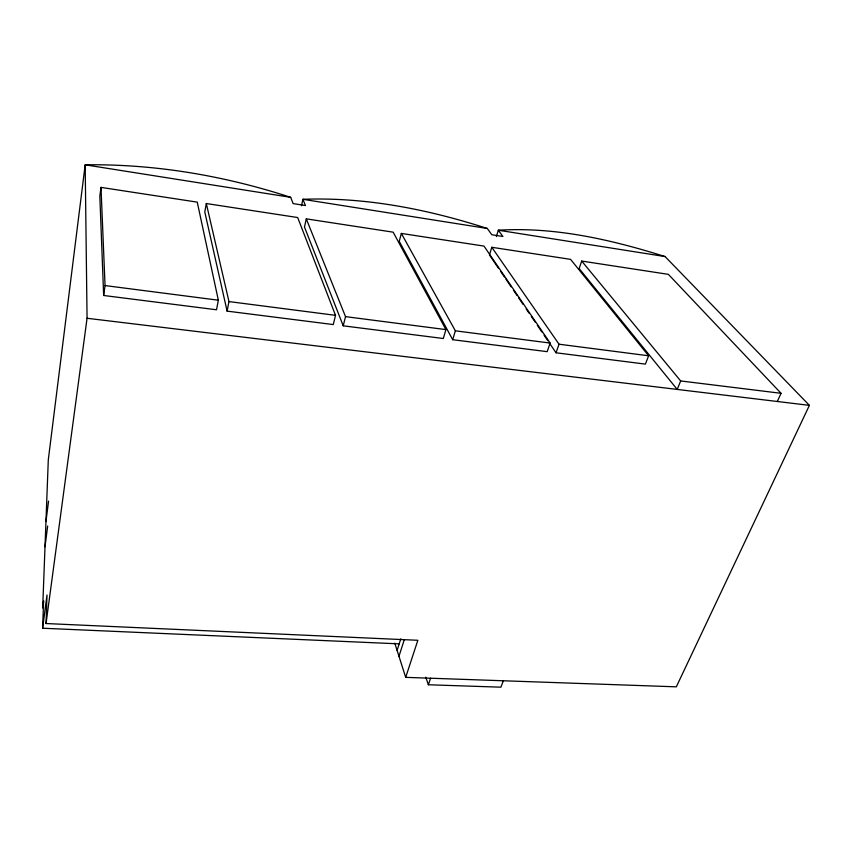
<?xml version="1.0" encoding="UTF-8"?>
<svg xmlns="http://www.w3.org/2000/svg" width="852" height="852" viewBox="0 0 852 852"><rect width="100%" height="100%" fill="white"/><g stroke="black" fill="none" stroke-linecap="round" stroke-linejoin="round"><path stroke-width="1.28" d="M496.386 236.579L498.324 230.221C555.046 226.696 611.31 239.668 665.082 256.569L809.4 405.36L676.318 686.829L405.69 677.351L417.842 640.289L46.051 623.536L47.009 595.015L42.6 628.222L399.194 643.867M42.6 628.222L43.622 600.83L42.685 607.955L48.298 459.856L85.179 164.819C154.904 163.861 224.491 175.725 290.692 197.334L293.131 203.596L305.463 205.534L302.886 199.304C365.54 196.929 427.928 209.304 487.333 228.485L491.796 234.747L502.893 236.483L498.324 230.221L665.082 256.569M48.564 501.093L45.955 521.499M44.996 546.792L47.669 526.035M100.994 187.387L99.833 196.13L103.656 295.484L216.525 309.777L218.346 300.202L197.249 202.137L100.994 187.387L105.052 285.569L103.656 295.484M46.051 623.536L87.064 318.275L85.179 164.819L290.692 197.334M206.312 203.532L204.799 211.988L227.101 311.118L333.27 324.569L335.528 315.336L297.689 217.537L206.312 203.532L228.964 301.576L227.101 311.118M301.48 205.737L302.886 199.304L487.333 228.485M306.294 218.857L304.473 227.047L343.228 325.826L443.306 338.51L445.926 329.607L393.155 232.17L306.294 218.857L345.518 316.635L343.228 325.826M401.335 233.427L399.247 241.361L452.7 339.703L547.176 351.663L550.126 343.058L484 246.09L401.335 233.427L455.351 330.821L452.7 339.703M549.316 342.898L556.047 352.792L645.39 364.113L648.628 355.785L570.574 259.359L491.796 247.282L489.453 254.993L498.431 268.178M397.107 650.417L400.791 638.851M398.97 656.274L404.253 639.831M503.33 680.769L500.901 687.181L428.354 684.763L430.59 678.224M581.703 261.063L579.136 268.54L677.212 389.417L680.673 380.95L581.703 261.063L668.373 274.355L781.05 393.305L777.301 401.484M556.047 352.792L559.029 344.208L491.796 247.282M87.064 318.275L809.4 405.36M680.673 380.95L781.05 393.305M105.052 285.569L218.346 300.202M228.964 301.576L335.528 315.336M345.518 316.635L445.926 329.607M455.351 330.821L550.126 343.058M559.029 344.208L648.628 355.785M500.678 271.469L504.416 276.964M505.918 279.168L511.157 286.858M513.405 290.159L517.143 295.644M518.634 297.849L523.128 304.441M526.121 308.839L529.113 313.227M531.36 316.529L535.099 322.024M537.346 325.315L541.829 331.907M544.077 335.209L547.815 340.704M425.798 677.212L428.354 684.763M394.774 643.111L405.69 677.351"/></g></svg>
